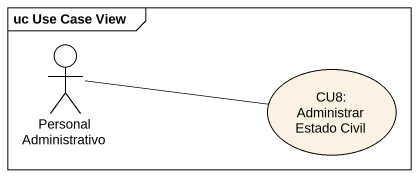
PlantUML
@startuml
mainframe uc Use Case View
actor "Personal Administrativo" as Personal_Administrativo
usecase "CU8: Administrar Estado Civil" as CU8_Administrar_Estado_Civil
Personal_Administrativo -right- CU8_Administrar_Estado_Civil
@enduml
